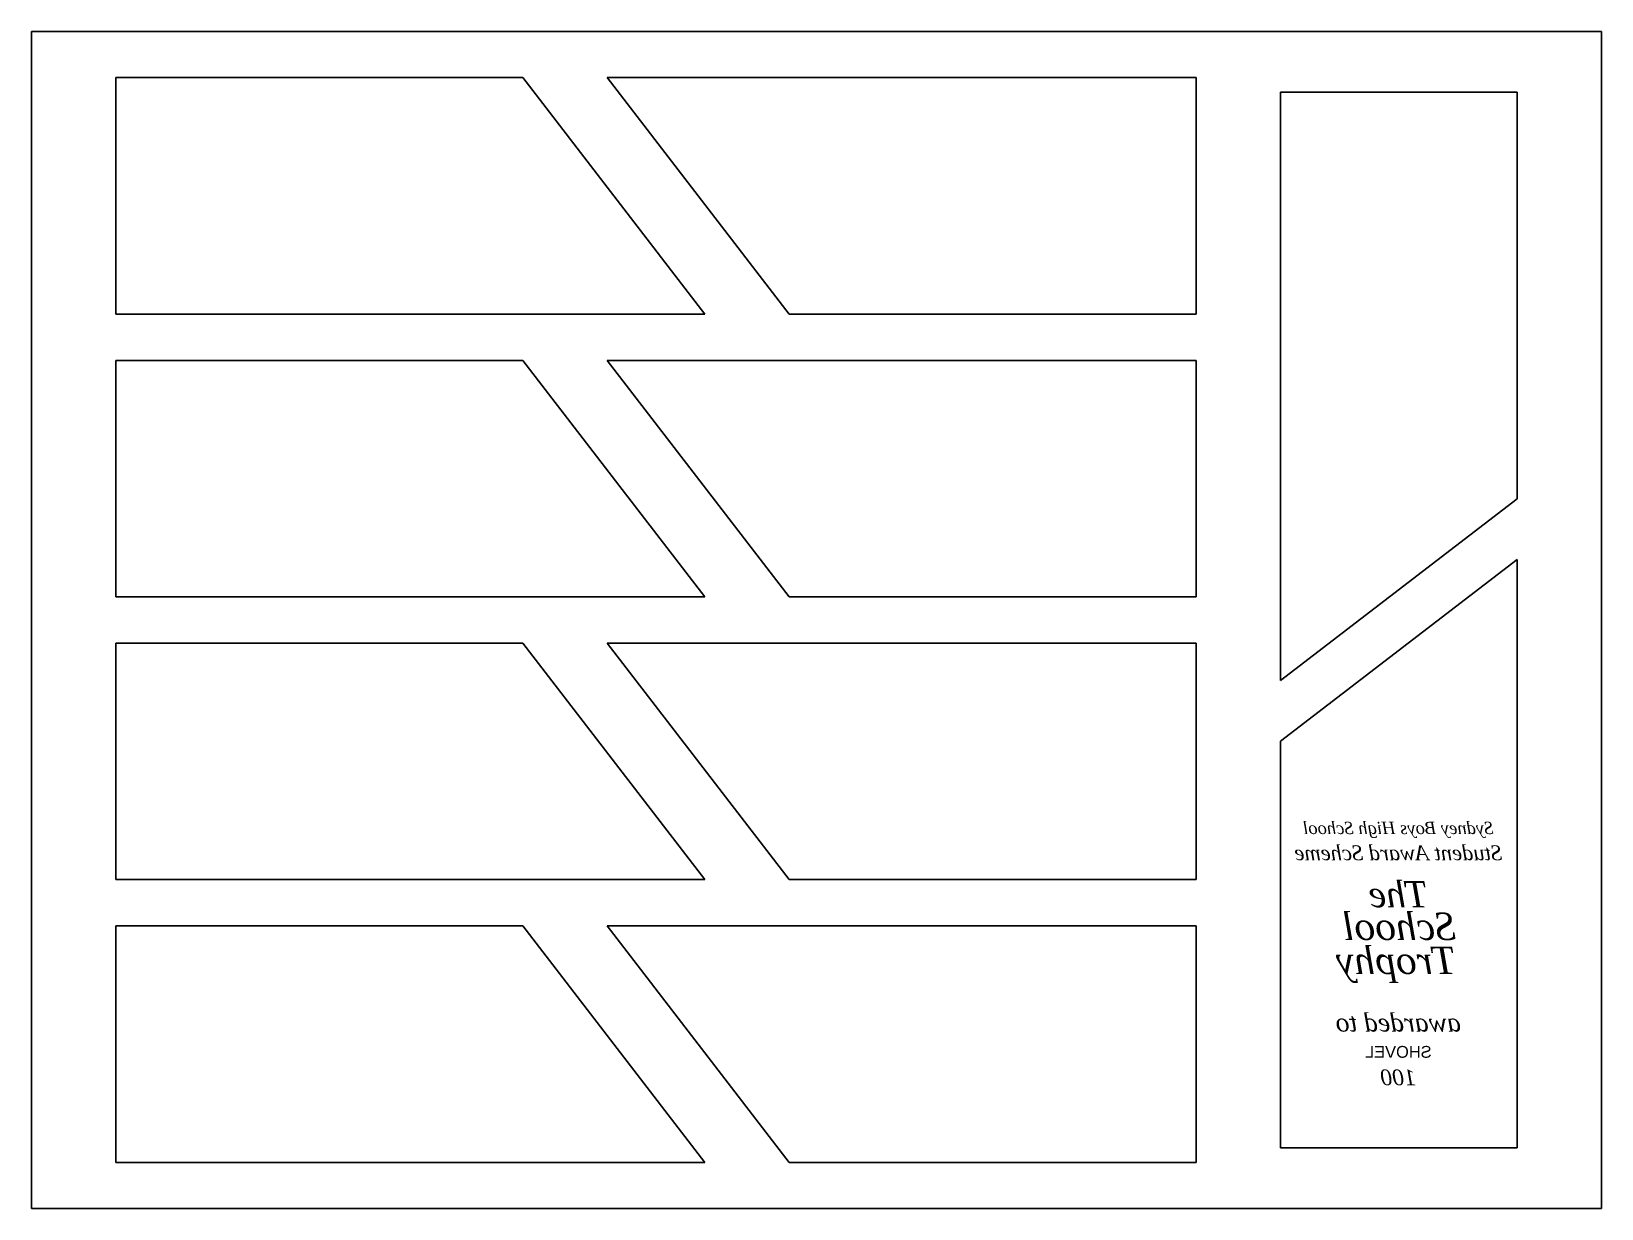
# Model space of a CAD drawing. Extents: x 0 to 600, y 0 to 450.
import ezdxf
from ezdxf.enums import TextEntityAlignment as Align

# ---------------------------------------------------------------- set-up
doc = ezdxf.new("R2010")
doc.units = 0
doc.styles.get("Standard").update_dxf_attribs({"font": 'arial.ttf'})
doc.styles.add('TIMES_ITALIC', font='timesi.ttf')

msp = doc.modelspace()

# ---------------------------------------------------------------- linework, layer by layer
at = {"layer": 'LINES', "color": 255}
for p, q in [((600, 450), (0, 450)), ((0, 450), (0, 0)), ((600, 0), (600, 450)), ((0, 0), (600, 0))]:
    msp.add_line(p, q, dxfattribs=at)
at = {"layer": 'LINES', "color": 1}
for p, q in [((32.28, 432.32), (187.78, 432.32)), ((32.28, 432.32), (32.28, 341.92)), ((187.78, 432.32), (257.27, 341.92)), ((445.05, 432.32), (220.05, 432.32)), ((220.05, 432.32), (289.55, 341.92)), ((445.05, 341.92), (445.05, 432.32)), ((567.73, 426.83), (477.33, 426.83)), ((477.33, 426.83), (477.33, 201.83)), ((567.73, 426.83), (567.73, 271.33)), ((32.28, 341.92), (257.27, 341.92)), ((445.05, 341.92), (289.55, 341.92)), ((32.28, 324.24), (187.78, 324.24)), ((32.28, 324.24), (32.28, 233.84)), ((187.78, 324.24), (257.27, 233.84)), ((445.05, 324.24), (220.05, 324.24)), ((220.05, 324.24), (289.55, 233.84)), ((445.05, 233.84), (445.05, 324.24)), ((477.33, 201.83), (567.73, 271.33)), ((567.73, 248.17), (477.33, 178.67)), ((567.73, 23.17), (567.73, 248.17)), ((32.28, 233.84), (257.27, 233.84)), ((445.05, 233.84), (289.55, 233.84)), ((32.28, 216.16), (187.78, 216.16)), ((32.28, 216.16), (32.28, 125.76)), ((187.78, 216.16), (257.27, 125.76)), ((445.05, 216.16), (220.05, 216.16)), ((220.05, 216.16), (289.55, 125.76)), ((445.05, 125.76), (445.05, 216.16)), ((477.33, 23.17), (477.33, 178.67)), ((32.28, 125.76), (257.27, 125.76)), ((445.05, 125.76), (289.55, 125.76)), ((32.28, 108.08), (187.78, 108.08)), ((32.28, 108.08), (32.28, 17.68)), ((187.78, 108.08), (257.27, 17.68)), ((445.05, 108.08), (220.05, 108.08)), ((220.05, 108.08), (289.55, 17.68)), ((445.05, 17.68), (445.05, 108.08)), ((477.33, 23.17), (567.73, 23.17)), ((32.28, 17.68), (257.27, 17.68)), ((445.05, 17.68), (289.55, 17.68))]:
    msp.add_line(p, q, dxfattribs=at)

# ---------------------------------------------------------------- texts
at = {"layer": 'LINES', "style": 'TIMES_ITALIC', "text_generation_flag": 2}
for s, height, p in [('Sydney Boys High School', 4.7, (522.33, 143.17)), ('Student Award Scheme', 5.7, (522.33, 133.17)), ('The', 10, (522.33, 115.17)), ('awarded to', 7, (522.33, 67.67)), ('100', 6, (522.33, 47.17))]:
    msp.add_text(s, height=height, dxfattribs=at).set_placement(p, align=Align.CENTER)
for s, p in [('School', (544.33, 113.17)), ('Trophy', (544.33, 100.17))]:
    msp.add_text(s, height=10.5, dxfattribs=at).set_placement(p, align=Align.TOP_LEFT)
at = {"layer": 'LINES', "text_generation_flag": 2}
msp.add_text('SHOVEL', height=4.5, dxfattribs=at).set_placement((522.33, 57.67), align=Align.CENTER)

doc.saveas('drawing.dxf')
